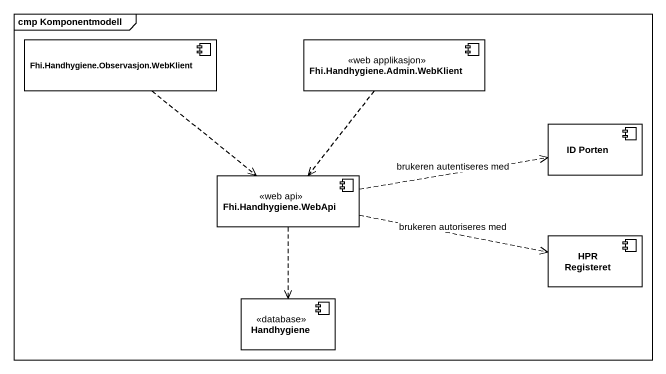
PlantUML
@startuml
mainframe cmp Komponentmodell
component "Fhi.Handhygiene.Observasjon.WebKlient" as Fhi_Handhygiene_Observasjon
component "Fhi.Handhygiene.Admin.WebKlient" as Fhi_Handhygiene_Admin <<web applikasjon>>
component "ID Porten" as ID_Porten
component "Fhi.Handhygiene.WebApi" as Fhi_Handhygiene_WebApi <<web api>>
component "HPR Registeret" as HPR_Registeret
component Handhygiene <<database>>
Fhi_Handhygiene_Observasjon ..> Fhi_Handhygiene_WebApi
Fhi_Handhygiene_Admin ..> Fhi_Handhygiene_WebApi
Fhi_Handhygiene_WebApi .right.> ID_Porten : brukeren autentiseres med
Fhi_Handhygiene_WebApi .right.> HPR_Registeret : brukeren autoriseres med
Fhi_Handhygiene_WebApi ..> Handhygiene
@enduml
